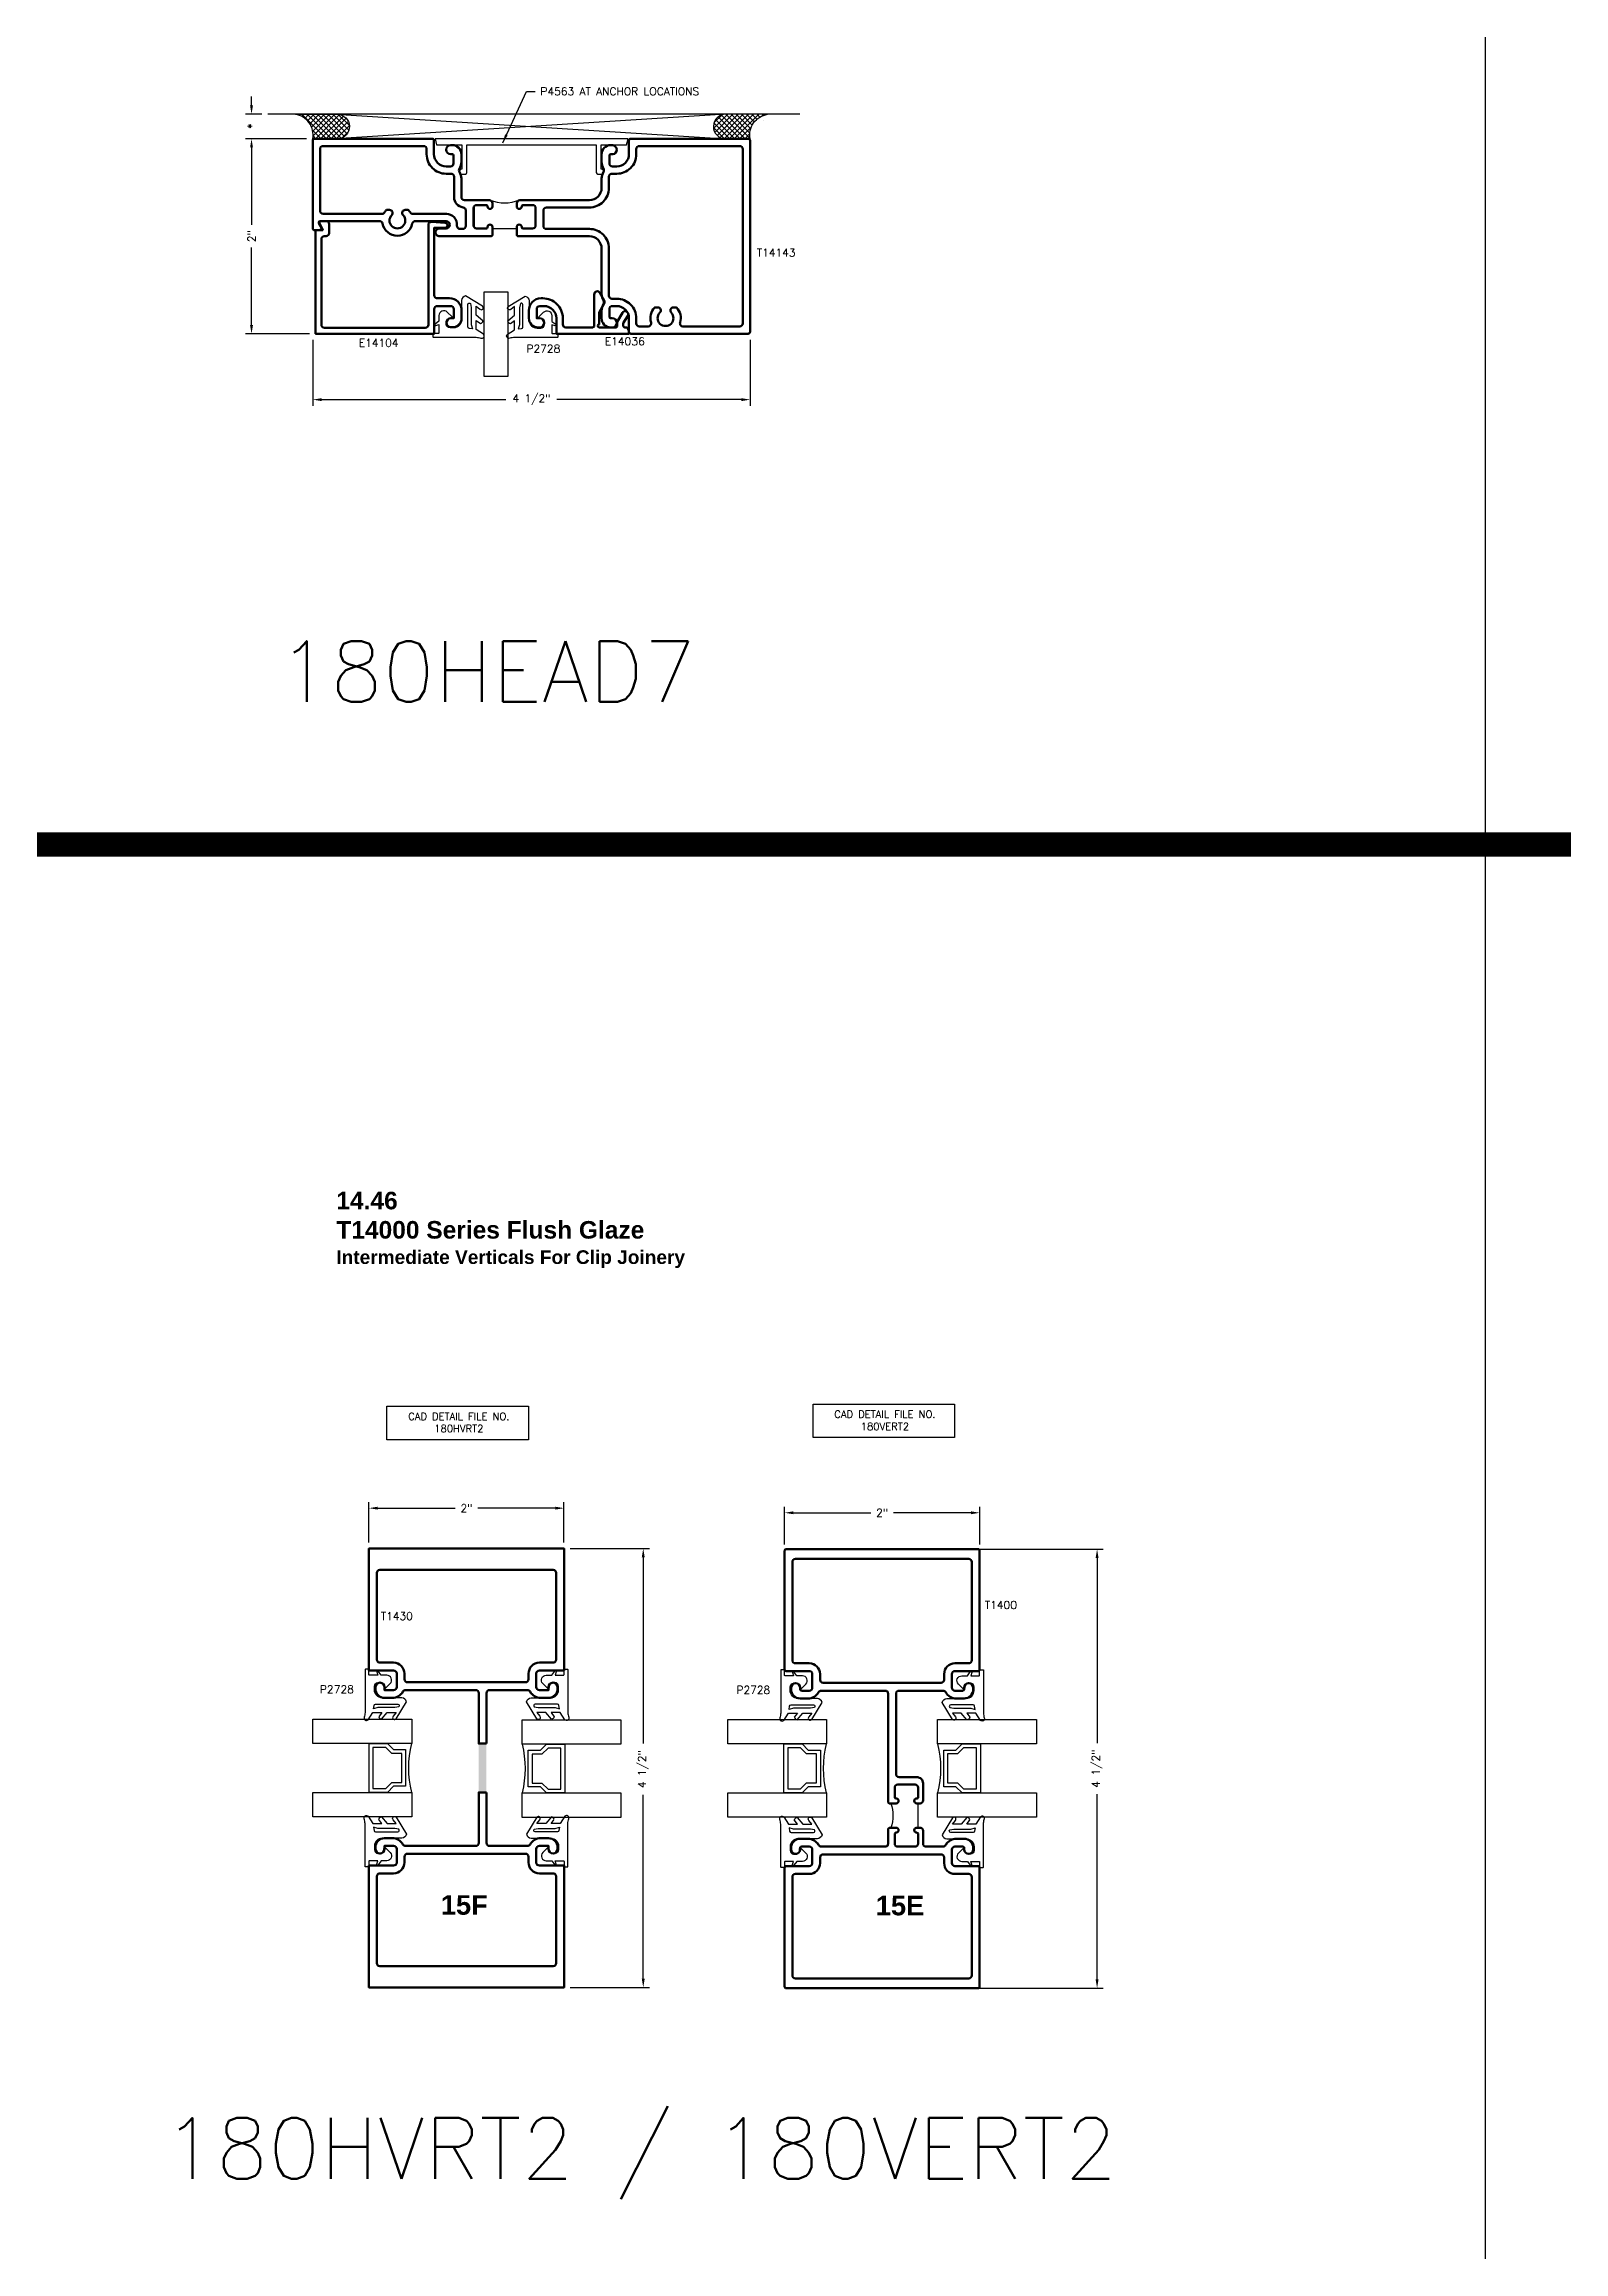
# Model space of a CAD drawing. Extents: x 0 to 139, y -15 to 75.
# Drawn here: x 31.69 to 47.27, y 30.45 to 53.08 of the extents above; entities that cross this region are included whole.
import ezdxf

# ---------------------------------------------------------------- set-up
doc = ezdxf.new("R2010")
doc.units = 0
doc.header["$MEASUREMENT"] = 0
doc.header["$PDMODE"] = 3
doc.layers.get('DEFPOINTS').update_dxf_attribs({"linetype": 'CONTINUOUS'})
for name, color, linetype in [('R-ANNO-DIMS', 3, 'CONTINUOUS'), ('R-ANNO-TEXT', 6, 'CONTINUOUS'), ('R-Det1', 4, 'CONTINUOUS'), ('R-Det2', 2, 'CONTINUOUS'), ('R-DET3', 5, 'CONTINUOUS'), ('R-OTLN', 1, 'CONTINUOUS'), ('R-PAT1', 5, 'CONTINUOUS'), ('TITLE', 7, 'CONTINUOUS')]:
    doc.layers.add(name, color=color, linetype=linetype)
doc.styles.get("Standard").update_dxf_attribs({"font": 'simplex'})
doc.dimstyles.new('1X', dxfattribs={"dimtxt": 0.08, "dimasz": 0.09, "dimexe": 0.0625, "dimexo": 0.0625, "dimgap": 0.062, "dimtad": 0, "dimdec": 5, "dimzin": 4, "dimdsep": 46, "dimlunit": 5, "dimtxsty": 'Standard', "dimcen": 0, "dimclrd": 256, "dimclre": 256, "dimclrt": 256, "dimadec": 0, "dimazin": 1, "dimtfac": 1, "dimtdec": 5, "dimtofl": 0, "dimtmove": 0, "dimatfit": 3, "dimfxl": 0, "dimfrac": 2, "dimtolj": 1, "dimtzin": 4, "dimarcsym": 0})
pattern_1 = [(45, (32.831185, 46.176546), (-0.0265165, 0.0265165), []), (135, (32.831185, 46.176546), (-0.0265165, -0.0265165), [])]

# ---------------------------------------------------------------- blocks, each defined once
blk = doc.blocks.new('*D24')
at = {"layer": 'DEFPOINTS', "color": 0}
for p in [(33.817, 52.114), (34.445, 52.114), (34.473, 50.115)]:
    blk.add_point(p, dxfattribs=at)
at = {"layer": 'R-ANNO-DIMS', "lineweight": -2}
for p, q in [((34.382, 52.114), (33.754, 52.114)), ((33.817, 52.024), (33.817, 51.23)), ((33.817, 50.205), (33.817, 50.999)), ((34.411, 50.115), (33.754, 50.115))]:
    blk.add_line(p, q, dxfattribs=at)
at = {"layer": 'R-ANNO-DIMS'}
for points in [[(33.802, 52.024), (33.832, 52.024), (33.817, 52.114)], [(33.802, 50.205), (33.832, 50.205), (33.817, 50.115)]]:
    blk.add_solid(points, dxfattribs=at)
at = {"layer": 'R-ANNO-DIMS', "insert": (33.817, 51.114), "char_height": 0.08, "attachment_point": 5, "rotation": 90}
blk.add_mtext('\\A1;2"', dxfattribs=at)
blk = doc.blocks.new('*D23')
at = {"layer": 'DEFPOINTS', "color": 0}
for p in [(34.445, 50.115), (38.93, 50.114), (34.445, 49.439)]:
    blk.add_point(p, dxfattribs=at)
at = {"layer": 'R-ANNO-DIMS', "lineweight": -2}
for p, q in [((34.445, 50.052), (34.445, 49.377)), ((38.93, 50.052), (38.93, 49.377)), ((34.535, 49.439), (36.425, 49.439)), ((38.84, 49.439), (36.949, 49.439))]:
    blk.add_line(p, q, dxfattribs=at)
at = {"layer": 'R-ANNO-DIMS'}
for points in [[(34.535, 49.454), (34.535, 49.424), (34.445, 49.439)], [(38.84, 49.454), (38.84, 49.424), (38.93, 49.439)]]:
    blk.add_solid(points, dxfattribs=at)
at = {"layer": 'R-ANNO-DIMS', "insert": (36.687, 49.439), "char_height": 0.08, "attachment_point": 5}
blk.add_mtext('\\A1;4 1/2"', dxfattribs=at)
blk = doc.blocks.new('*D25')
at = {"layer": 'DEFPOINTS', "color": 0}
for p in [(33.984, 52.367), (33.817, 52.114), (34.445, 52.114)]:
    blk.add_point(p, dxfattribs=at)
at = {"layer": 'R-ANNO-DIMS', "lineweight": -2}
for p, q in [((33.817, 52.457), (33.817, 52.547)), ((33.921, 52.367), (33.754, 52.367)), ((34.382, 52.114), (33.754, 52.114)), ((33.817, 52.024), (33.817, 51.934))]:
    blk.add_line(p, q, dxfattribs=at)
at = {"layer": 'R-ANNO-DIMS'}
for points in [[(33.802, 52.457), (33.832, 52.457), (33.817, 52.367)], [(33.802, 52.024), (33.832, 52.024), (33.817, 52.114)]]:
    blk.add_solid(points, dxfattribs=at)
at = {"layer": 'R-ANNO-DIMS', "insert": (33.817, 52.241), "char_height": 0.08, "attachment_point": 5, "rotation": 90}
blk.add_mtext('\\A1;*', dxfattribs=at)
blk = doc.blocks.new('*D41')
at = {"layer": 'DEFPOINTS', "color": 0}
for p in [(37.021, 38.075), (35.021, 37.661), (37.021, 37.661)]:
    blk.add_point(p, dxfattribs=at)
at = {"layer": 'R-ANNO-DIMS', "lineweight": -2}
for p, q in [((35.021, 37.724), (35.021, 38.137)), ((35.111, 38.075), (35.906, 38.075)), ((36.931, 38.075), (36.137, 38.075)), ((37.021, 37.724), (37.021, 38.137))]:
    blk.add_line(p, q, dxfattribs=at)
at = {"layer": 'R-ANNO-DIMS'}
for points in [[(35.111, 38.09), (35.111, 38.06), (35.021, 38.075)], [(36.931, 38.09), (36.931, 38.06), (37.021, 38.075)]]:
    blk.add_solid(points, dxfattribs=at)
at = {"layer": 'R-ANNO-DIMS', "insert": (36.021, 38.075), "char_height": 0.08, "attachment_point": 5}
blk.add_mtext('\\A1;2"', dxfattribs=at)
blk = doc.blocks.new('*D42')
at = {"layer": 'DEFPOINTS', "color": 0}
for p in [(37.021, 37.661), (37.021, 33.161), (37.834, 33.161)]:
    blk.add_point(p, dxfattribs=at)
at = {"layer": 'R-ANNO-DIMS', "lineweight": -2}
for p, q in [((37.084, 37.661), (37.897, 37.661)), ((37.834, 37.571), (37.834, 35.661)), ((37.834, 33.251), (37.834, 35.137)), ((37.084, 33.161), (37.897, 33.161))]:
    blk.add_line(p, q, dxfattribs=at)
at = {"layer": 'R-ANNO-DIMS'}
for points in [[(37.819, 37.571), (37.849, 37.571), (37.834, 37.661)], [(37.819, 33.251), (37.849, 33.251), (37.834, 33.161)]]:
    blk.add_solid(points, dxfattribs=at)
at = {"layer": 'R-ANNO-DIMS', "insert": (37.834, 35.399), "char_height": 0.08, "attachment_point": 5, "rotation": 90}
blk.add_mtext('\\A1;4 1/2"', dxfattribs=at)
blk = doc.blocks.new('P2728 gasket')
at = {"layer": 'R-Det2'}
blk.add_lwpolyline([(86.461, 33.362), (86.567, 33.537, 0.301952), (86.52, 33.577), (86.32, 33.577, -0.414214), (86.24, 33.657), (86.24, 33.695, -0.388879), (86.276, 33.735), (86.292, 33.736, -0.440011), (86.336, 33.696), (86.336, 33.682, 0.668179), (86.353, 33.675), (86.401, 33.724, 0.668179), (86.366, 33.809), (86.307, 33.809), (86.279, 33.849, 0.836323), (86.264, 33.842), (86.273, 33.809), (86.189, 33.809, -0.414214), (86.183, 33.815), (86.183, 33.865, 0.414214), (86.177, 33.871), (86.149, 33.871, 0.414214), (86.143, 33.865), (86.143, 33.427, -0.083245), (86.135, 33.378), (86.135, 33.378)], format="xyb", dxfattribs=at)
at = {"layer": 'R-Det2', "lineweight": 25}
blk.add_lwpolyline([(86.235, 33.499, -0.372312), (86.249, 33.512), (86.48, 33.512, -0.668179), (86.49, 33.486), (86.448, 33.478), (86.274, 33.478), (86.23, 33.465)], format="xyb", close=True, dxfattribs=at)
at = {"layer": 'R-Det2'}
for points in [[(86.174, 33.352), (86.223, 33.426), (86.314, 33.426), (86.283, 33.384)], [(86.313, 33.359), (86.371, 33.426), (86.462, 33.426), (86.431, 33.388)]]:
    blk.add_lwpolyline(points, dxfattribs=at)
at = {"layer": 'R-Det2', "ltscale": 0.1}
for centre, radius, start, end in [((86.157, 33.369), 0.0237, 157.7655, 314.5007), ((86.313, 33.388), 0.0297, 188.4603, 270), ((86.446, 33.375), 0.0199, 139.7022, 319.7022)]:
    blk.add_arc(centre, radius, start, end, dxfattribs=at)
blk = doc.blocks.new('*D146')
at = {"layer": 'DEFPOINTS', "color": 0}
for p in [(41.284, 38.028), (39.284, 37.64), (41.284, 37.64)]:
    blk.add_point(p, dxfattribs=at)
at = {"layer": 'R-ANNO-DIMS', "lineweight": -2}
for p, q in [((39.284, 37.703), (39.284, 38.09)), ((39.374, 38.028), (40.168, 38.028)), ((41.194, 38.028), (40.399, 38.028)), ((41.284, 37.703), (41.284, 38.09))]:
    blk.add_line(p, q, dxfattribs=at)
at = {"layer": 'R-ANNO-DIMS'}
for points in [[(39.374, 38.043), (39.374, 38.013), (39.284, 38.028)], [(41.194, 38.043), (41.194, 38.013), (41.284, 38.028)]]:
    blk.add_solid(points, dxfattribs=at)
at = {"layer": 'R-ANNO-DIMS', "insert": (40.284, 38.028), "char_height": 0.08, "attachment_point": 5}
blk.add_mtext('\\A1;2"', dxfattribs=at)
blk = doc.blocks.new('*D147')
at = {"layer": 'DEFPOINTS', "color": 0}
for p in [(41.206, 37.655), (41.206, 33.155), (42.488, 33.155)]:
    blk.add_point(p, dxfattribs=at)
at = {"layer": 'R-ANNO-DIMS', "lineweight": -2}
for p, q in [((41.269, 37.655), (42.551, 37.655)), ((42.488, 37.565), (42.488, 35.667)), ((42.488, 33.245), (42.488, 35.143)), ((41.269, 33.155), (42.551, 33.155))]:
    blk.add_line(p, q, dxfattribs=at)
at = {"layer": 'R-ANNO-DIMS'}
for points in [[(42.473, 37.565), (42.503, 37.565), (42.488, 37.655)], [(42.473, 33.245), (42.503, 33.245), (42.488, 33.155)]]:
    blk.add_solid(points, dxfattribs=at)
at = {"layer": 'R-ANNO-DIMS', "insert": (42.488, 35.405), "char_height": 0.08, "attachment_point": 5, "rotation": 90}
blk.add_mtext('\\A1;4 1/2"', dxfattribs=at)

msp = doc.modelspace()

# ---------------------------------------------------------------- hatches: boundary and pattern name
at = {"layer": 'R-PAT1'}
h = msp.add_hatch(dxfattribs=at)
h.set_pattern_fill('ANSI37', color=256, scale=0.3, style=0)
h.set_pattern_definition(pattern_1)
edge = h.paths.add_edge_path()
edge.add_line((34.2667022, 52.363921), (34.6953456, 52.363921))
edge.add_arc((34.6953456, 52.2381452), 0.1257757, -87.46272372, 89.9999926, ccw=False)
edge.add_line((34.7009136, 52.1124928), (34.4447231, 52.1140578))
edge.add_arc((34.2342253, 52.1524329), 0.2139673, 349.66809908, 441.2696477)
h = msp.add_hatch(dxfattribs=at)
h.set_pattern_fill('ANSI37', color=256, scale=0.3, style=0)
h.set_pattern_definition(pattern_1)
edge = h.paths.add_edge_path()
edge.add_line((39.1077441, 52.363921), (38.6791007, 52.363921))
edge.add_arc((38.6791007, 52.2381452), 0.1257757, 90.0000074, 267.46272372)
edge.add_line((38.6735327, 52.1124928), (38.9297231, 52.1140578))
edge.add_arc((39.140221, 52.1524329), 0.2139673, 98.7303523, 190.33190092, ccw=False)
msp.add_hatch(color=256, dxfattribs=at).paths.add_polyline_path([(36.2263916, 35.6613544), (36.1463916, 35.6613544), (36.1463916, 35.1613544), (36.2263916, 35.1613544)])

# ---------------------------------------------------------------- linework, layer by layer
at = {"layer": 'R-ANNO-TEXT'}
for points in [[(35.2059954, 39.1193177), (36.6574754, 39.1193177), (36.6574754, 38.7772549), (35.2059954, 38.7772549)], [(39.5754185, 39.1410067), (41.0268985, 39.1410067), (41.0268985, 38.7989438), (39.5754185, 38.7989438)]]:
    msp.add_lwpolyline(points, close=True, dxfattribs=at)
at = {"layer": 'R-Det1', "color": 5}
msp.add_line((39.4398828, 52.3673085), (33.9838828, 52.3673085), dxfattribs=at)
at = {"layer": 'R-Det1'}
msp.add_lwpolyline([(37.6785523, 52.1132102), (37.3525523, 52.1132102), (36.0245523, 52.1132102), (35.6985523, 52.1132102), (35.7151523, 52.0512102), (35.9745523, 52.0512102), (35.9745523, 51.8022102, 1), (35.9745523, 51.7522102), (36.0095523, 51.7522102, 0.4133333333), (36.0245523, 51.7672102), (36.0245523, 52.0512102), (37.3525523, 52.0512102), (37.3525523, 51.7672102, 0.4133333333), (37.3675523, 51.7522102), (37.4025523, 51.7522102, 1), (37.4025523, 51.8022102), (37.4025523, 52.0512102), (37.6619523, 52.0512102), (37.6785523, 52.1132102)], format="xyb", close=True, dxfattribs=at)
at = {"layer": 'R-Det1', "lineweight": 50}
for points in [[(35.8461665, 50.4785568, -0.4144), (35.9711665, 50.3535568), (35.9711665, 50.2735568, -0.4139789032), (35.8781665, 50.1805568), (35.8616665, 50.1805568, -1), (35.8616665, 50.2735568), (35.8911665, 50.2735568), (35.8911665, 50.3675568, 0.4129032258), (35.8601665, 50.3985568), (35.7211665, 50.3985568, 0.4129032258), (35.6901665, 50.3675568), (35.6901665, 50.1145568), (34.4730665, 50.1145568), (34.4730665, 51.1765568), (34.5480665, 51.1765568), (34.5154665, 51.2469568, -0.5484584395), (34.5300665, 51.2695568), (34.5830665, 51.2695568, -0.4133333333), (34.6130665, 51.2395568), (34.6130665, 51.1765568), (34.6130665, 51.1455568, -0.4129032258), (34.5820665, 51.1145568), (34.5630665, 51.1145568, 0.4133333333), (34.5330665, 51.0845568), (34.5330665, 50.2075568, 0.4129032258), (34.5640665, 50.1765568), (35.5991665, 50.1765568, 0.4129032258), (35.6301665, 50.2075568), (35.6301665, 51.2307568, -0.4379270187), (35.6636665, 51.2616568), (35.8039665, 51.2504568, -0.963981017), (35.8020665, 51.2005568), (35.6901665, 51.2005568), (35.6901665, 50.5095568, 0.4129032258), (35.7211665, 50.4785568), (35.8461665, 50.4785568)], [(37.6747752, 50.2995207), (37.6297231, 50.2215097), (37.6297231, 50.1950578, 0.4142135624), (37.6447231, 50.1800578), (37.6588363, 50.1800578, -0.2678077575), (37.6718227, 50.1725647), (37.6877231, 50.1450578), (37.6877231, 50.1140578), (36.9427231, 50.1140578), (36.9427231, 50.2730578, 0.4142135624), (36.8177231, 50.3980578), (36.7727231, 50.3980578, 0.4129032258), (36.7417231, 50.3670578), (36.7417231, 50.2730578), (36.7712231, 50.2730578, -1), (36.7712231, 50.1800578), (36.7547231, 50.1800578, -0.4150537634), (36.6617231, 50.2730578), (36.6617231, 50.3530578, -0.4120367457), (36.7857231, 50.4780578), (36.8037231, 50.4780578, -0.4142135624), (37.0087231, 50.2730578), (37.0087231, 50.2110578, 0.4142135624), (37.0397231, 50.1800578), (37.3157231, 50.1800578, 0.4142135624), (37.3307231, 50.1950578), (37.3307231, 50.5185578, -0.7660915713), (37.3885231, 50.5340578), (37.4337231, 50.4557578, -0.2613254343), (37.4331231, 50.4236578), (37.3807231, 50.3328578), (37.3807231, 50.2110578, 0.4133333333), (37.3657231, 50.1960578), (37.3657231, 50.1950578, 0.4133333333), (37.3807231, 50.1800578), (37.5527231, 50.1800578, 0.4142135624), (37.5677231, 50.1950578), (37.5677231, 50.2380578), (37.6210752, 50.3305207, -1)]]:
    msp.add_lwpolyline(points, format="xyb", close=True, dxfattribs=at)
at = {"layer": 'R-Det2'}
for points in [[(36.1976045, 50.5425187), (36.1976045, 49.6799254), (36.4476045, 49.6799254), (36.4476045, 50.5425187), (36.1976045, 50.5425187)], [(35.0616519, 35.2019242), (35.1930834, 35.2019242), (35.2550834, 35.2639242), (35.3566519, 35.2639242), (35.3566519, 35.5599242), (35.2550834, 35.5599242), (35.1930834, 35.6219242), (35.0616519, 35.6219242), (35.0616519, 35.2019242)], [(36.9890934, 35.6154697), (36.8576619, 35.6154697), (36.7956619, 35.5534697), (36.6940934, 35.5534697), (36.6940934, 35.2574697), (36.7956619, 35.2574697), (36.8576619, 35.1954697), (36.9890934, 35.1954697), (36.9890934, 35.6154697)], [(39.3159381, 35.197739), (39.4473695, 35.197739), (39.5093695, 35.259739), (39.6109381, 35.259739), (39.6109381, 35.555739), (39.5093695, 35.555739), (39.4473695, 35.617739), (39.3159381, 35.617739), (39.3159381, 35.197739)], [(41.2507063, 35.617739), (41.1192749, 35.617739), (41.0572749, 35.555739), (40.9557063, 35.555739), (40.9557063, 35.259739), (41.0572749, 35.259739), (41.1192749, 35.197739), (41.2507063, 35.197739), (41.2507063, 35.617739)]]:
    msp.add_lwpolyline(points, dxfattribs=at)
for points in [[(35.459652, 35.1619242), (35.4596519, 34.9119242), (34.4455682, 34.9119242), (34.4455682, 35.1619242), (35.0216519, 35.1619242), (35.0216519, 35.6619242), (34.4455682, 35.6619242), (34.4455682, 35.9119242), (35.4596519, 35.9119242), (35.4596519, 35.6619242), (35.0216519, 35.6619242), (35.2096519, 35.6619242), (35.2716519, 35.5999242), (35.3966519, 35.5999242), (35.3966519, 35.2239242), (35.2716519, 35.2239242), (35.2096519, 35.1619242), (35.0216519, 35.1619242), (35.4596519, 35.1619242, -0.1233101835), (35.4596519, 35.6619242, 0.8755579354)], [(36.5910933, 35.6554697), (36.5910934, 35.9054697), (37.6051771, 35.9054697), (37.6051771, 35.6554697), (37.0290934, 35.6554697), (37.0290934, 35.1554697), (37.6051771, 35.1554697), (37.6051771, 34.9054697), (36.5910934, 34.9054697), (36.5910934, 35.1554697), (37.0290934, 35.1554697), (36.8410934, 35.1554697), (36.7790934, 35.2174697), (36.6540934, 35.2174697), (36.6540934, 35.5934697), (36.7790934, 35.5934697), (36.8410934, 35.6554697), (37.0290934, 35.6554697), (36.5910934, 35.6554697, -0.1233101835), (36.5910934, 35.1554697, 0.8755579354)], [(39.7139381, 35.157739), (39.7139381, 34.907739), (38.6998543, 34.907739), (38.6998543, 35.157739), (39.2759381, 35.157739), (39.2759381, 35.657739), (38.6998543, 35.657739), (38.6998543, 35.907739), (39.7139381, 35.907739), (39.7139381, 35.657739), (39.2759381, 35.657739), (39.4639381, 35.657739), (39.5259381, 35.595739), (39.6509381, 35.595739), (39.6509381, 35.219739), (39.5259381, 35.219739), (39.4639381, 35.157739), (39.2759381, 35.157739), (39.7139381, 35.157739, -0.1233101835), (39.7139381, 35.657739, 0.8755579354)], [(40.8527063, 35.657739), (40.8527063, 35.907739), (41.8667901, 35.907739), (41.8667901, 35.657739), (41.2907063, 35.657739), (41.2907063, 35.157739), (41.8667901, 35.157739), (41.8667901, 34.907739), (40.8527063, 34.907739), (40.8527063, 35.157739), (41.2907063, 35.157739), (41.1027063, 35.157739), (41.0407063, 35.219739), (40.9157063, 35.219739), (40.9157063, 35.595739), (41.0407063, 35.595739), (41.1027063, 35.657739), (41.2907063, 35.657739), (40.8527063, 35.657739, -0.1233101835), (40.8527063, 35.157739, 0.8755579354)]]:
    msp.add_lwpolyline(points, format="xyb", dxfattribs=at)
at = {"layer": 'R-DET3'}
for p, q in [((34.6797231, 52.3640578), (38.6797231, 52.1140578)), ((38.6797231, 52.3640578), (34.6797231, 52.1140578))]:
    msp.add_line(p, q, dxfattribs=at)
at = {"layer": 'R-OTLN', "lineweight": 50}
for points in [[(36.2872271, 51.2090578), (36.2872271, 51.1240578), (36.2772271, 51.1140578), (35.7441071, 51.1140578, -0.4142135624), (35.7041071, 51.1540578, -0.4142135624), (35.7441071, 51.1940578), (35.8121071, 51.1940578, 0.4142135624), (35.8491071, 51.2310578), (35.8491071, 51.2325568, 0.4142135624), (35.8121071, 51.2695568), (35.4961103, 51.2695568, 0.3577911887), (35.4657063, 51.2446062, -0.8206356711), (35.159728, 51.2446062, 0.3577911887), (35.129324, 51.2695568), (34.5215581, 51.2695568, 0.5773640241), (34.5085671, 51.2470568), (34.5377231, 51.1965578), (34.5177231, 51.1765568), (34.4647231, 51.1765568, -0.4142135624), (34.4447231, 51.1965568), (34.4447231, 52.0940578, -0.4142135624), (34.4647231, 52.1140578), (35.6677231, 52.1140578, -0.4142135624), (35.6877231, 52.0940578), (35.6877231, 51.9550578, 0.4142135624), (35.8127231, 51.8300578), (35.8577241, 51.8300578, 0.4142135624), (35.8887241, 51.8610578), (35.8887241, 51.9400578, 0.4142135624), (35.8737241, 51.9550578), (35.8592231, 51.9550578, -1), (35.8592231, 52.0480578), (35.8757241, 52.0480578, -0.4142135624), (35.9687241, 51.9550578), (35.9687241, 51.874664, -0.1433240595), (35.949001, 51.8072712, 0.2926598756), (35.949001, 51.7738444, -0.1433240595), (35.9687241, 51.7064516), (35.9687241, 51.5150578, 0.4142135624), (35.9997241, 51.4840578), (36.2562271, 51.4840578, -0.4142135624), (36.2872271, 51.4530578), (36.2872271, 51.4190578, -0.4142135624), (36.2622271, 51.3940578, -0.4142135624), (36.2372271, 51.4190578, 0.4142135624), (36.2222271, 51.4340578), (36.1252271, 51.4340578, 0.4142135624), (36.0942271, 51.4030578), (36.0942271, 51.2250578, 0.4142135624), (36.1252271, 51.1940578), (36.2222271, 51.1940578, 0.4142135624), (36.2372271, 51.2090578, -0.4142135624), (36.2622271, 51.2340578, -0.4142135624), (36.2872271, 51.2090578)], [(36.5372271, 51.2090578, -0.4142135624), (36.5622271, 51.2340578, -0.4142135624), (36.5872271, 51.2090578, 0.4142135624), (36.6022271, 51.1940578), (36.6992271, 51.1940578, 0.4142135624), (36.7302271, 51.2250578), (36.7302271, 51.4030578, 0.4142135624), (36.6992271, 51.4340578), (36.6022271, 51.4340578, 0.4142135624), (36.5872271, 51.4190578, -0.4142135624), (36.5622271, 51.3940578, -0.4142135624), (36.5372271, 51.4190578), (36.5372271, 51.4530578, -0.4142135624), (36.5682271, 51.4840578), (37.2817221, 51.4840578, 0.4142135624), (37.4067221, 51.6090578), (37.4067221, 51.7064516, -0.1433240595), (37.4264453, 51.7738444, 0.2926598756), (37.4264453, 51.8072712, -0.1433240595), (37.4067221, 51.874664), (37.4067221, 51.9550579, -0.4142132454), (37.4997231, 52.0480588), (37.5222231, 52.0480578, -0.8637118889), (37.5222231, 51.9550578), (37.5017216, 51.9550571, 0.4142026818), (37.4867221, 51.9400571), (37.4867221, 51.8610578, 0.4142135624), (37.5177221, 51.8300578), (37.5627231, 51.8300578, 0.4142135624), (37.6877231, 51.9550578), (37.6877231, 52.0940578, -0.4142135624), (37.7077231, 52.1140578), (38.9097231, 52.1140578, -0.4142135624), (38.9297231, 52.0940578), (38.9297231, 50.1340578, -0.4142135624), (38.9097231, 50.1140578), (37.7077231, 50.1140578, -0.4142135624), (37.6877231, 50.1340578), (37.6877231, 50.2730578, 0.4142135624), (37.5627231, 50.3980578), (37.5177221, 50.3980578, 0.4142135624), (37.4867221, 50.3670578), (37.4867221, 50.2880588, 0.4142135624), (37.5017221, 50.2730588), (37.5162231, 50.2730588, -1), (37.5162231, 50.1800588), (37.4997231, 50.1800578, -0.4142198612), (37.4067221, 50.2730588), (37.4067221, 50.3534516, -0.1433240595), (37.4264453, 50.4208444, 0.2926598756), (37.4264453, 50.4542712, -0.1433240595), (37.4067221, 50.521664), (37.4067221, 50.9890578, 0.4142135624), (37.2817221, 51.1140578), (36.5472271, 51.1140578), (36.5372271, 51.1240578)], [(35.371117, 51.3311575, -0.6757771741), (35.3937171, 51.3840578), (35.4242906, 51.3840578, -0.0516171452), (35.4442535, 51.3588935, 0.2562196458), (35.4703942, 51.3445568), (35.8181071, 51.3445568), (35.8121071, 51.3445568, -0.4400853749), (35.9236785, 51.2227674, 0.4400853749), (35.9545599, 51.1890578), (35.9833271, 51.1890578, 0.4142135624), (36.0143271, 51.2200578), (36.0143271, 51.3790426, 0.3794949899), (35.9870374, 51.4098198, -0.3794949899), (35.8937241, 51.5150578), (35.8937241, 51.7240578, 0.4142135624), (35.8627241, 51.7550578), (35.8127231, 51.7550578, -0.4142135624), (35.6127231, 51.9550578), (35.6127231, 52.0080578, 0.4142135624), (35.5817231, 52.0390578), (34.5507231, 52.0390578, 0.4142135624), (34.5197231, 52.0080578), (34.5197231, 51.3755568, 0.4142135624), (34.5507231, 51.3445568), (35.1550401, 51.3445568, 0.2562196458), (35.1811808, 51.3588935, -0.0516171452), (35.2011437, 51.3840578), (35.2317171, 51.3840578, -0.6757771741), (35.2543173, 51.3311575, 2.3476027329)], [(37.7627231, 51.9550578, -0.4142135624), (37.5627231, 51.7550578), (37.5127221, 51.7550578, 0.4142135624), (37.4817221, 51.7240578), (37.4817221, 51.6090578, -0.4142135624), (37.2817221, 51.4090578), (36.8413271, 51.4090578, 0.4142135624), (36.8103271, 51.3780578), (36.8103271, 51.2200578, 0.4142135624), (36.8413271, 51.1890578), (37.2817221, 51.1890578, -0.4142135624), (37.4817221, 50.9890578), (37.4817221, 50.5040578, 0.4142135624), (37.5127221, 50.4730578), (37.5627231, 50.4730578, -0.4142135624), (37.7627231, 50.2730578), (37.7627231, 50.2200578, 0.4142135624), (37.7937231, 50.1890578), (37.8839943, 50.1890578, 0.5046141751), (37.9136232, 50.2291755, -0.2746427098), (37.9511212, 50.3840578), (37.982349, 50.3840578, -0.6627717165), (38.0045954, 50.3314685, 2.3639448585), (38.1208509, 50.3314685, -0.6627717165), (38.1430973, 50.3840578), (38.1743251, 50.3840578, -0.2746427098), (38.2118231, 50.2291755, 0.5046141751), (38.241452, 50.1890578), (38.8237231, 50.1890578, 0.4142135624), (38.8547231, 50.2200578), (38.8547231, 52.0080578, 0.4142135624), (38.8237231, 52.0390578), (37.7937231, 52.0390578, 0.4142135624), (37.7627231, 52.0080578)], [(36.2263916, 35.6613544), (36.1463916, 35.6613544), (36.1463916, 36.1793544, 0.4129032258), (36.1153916, 36.2103544), (35.3965916, 36.2103544, 0.2696461314), (35.3694916, 36.1944544, -0.2724284286), (35.2603916, 36.1303544), (35.1803916, 36.1303544, -0.4150537634), (35.0873916, 36.2233544), (35.0873916, 36.2398544, -1), (35.1803916, 36.2398544), (35.1803916, 36.2103544), (35.2743916, 36.2103544, 0.4129032258), (35.3053916, 36.2413544), (35.3053916, 36.3803544, 0.4129032258), (35.2743916, 36.4113544), (35.0213916, 36.4113544), (35.0213916, 37.6613544), (37.0213916, 37.6613544), (37.0213916, 36.4113544), (36.7683916, 36.4113544, 0.4129032258), (36.7373916, 36.3803544), (36.7373916, 36.2413544, 0.4129032258), (36.7683916, 36.2103544), (36.8623916, 36.2103544), (36.8623916, 36.2398544, -1), (36.9553916, 36.2398544), (36.9553916, 36.2233544, -0.4139789032), (36.8623916, 36.1303544), (36.7823916, 36.1303544, -0.2718429418), (36.6731916, 36.1944544, 0.2696461314), (36.6460916, 36.2103544), (36.2573916, 36.2103544, 0.4129032258), (36.2263916, 36.1793544), (36.2263916, 36.1793544)], [(40.4261398, 35.3482762), (40.4261398, 36.1730262), (40.4261398, 36.1730262, -0.4129032258), (40.4571398, 36.2040262), (40.9084398, 36.2040262, -0.2696461314), (40.9355398, 36.1881262, 0.2724284286), (41.0446398, 36.1240262), (41.1246398, 36.1240262, 0.4139789032), (41.2176398, 36.2170262), (41.2176398, 36.2335262, 1), (41.1246398, 36.2335262), (41.1246398, 36.2190262, -0.4142135624), (41.1096398, 36.2040262), (41.0306398, 36.2040262, -0.4129032258), (40.9996398, 36.2350262), (40.9996398, 36.3740262, -0.4129032258), (41.0306398, 36.4050262), (41.2686398, 36.4050262, 0.4142135624), (41.2836398, 36.4200262), (41.2836398, 37.6400262, 0.4142135624), (41.2686398, 37.6550262), (39.2986398, 37.6550262, 0.4142135624), (39.2836398, 37.6400262), (39.2836398, 36.4200262, 0.4142135624), (39.2986398, 36.4050262), (39.5366398, 36.4050262, -0.4129032258), (39.5676398, 36.3740262), (39.5676398, 36.2350262, -0.4129032258), (39.5366398, 36.2040262), (39.4576398, 36.2040262, -0.4142135624), (39.4426398, 36.2190262), (39.4426398, 36.2335262, 1), (39.3496398, 36.2335262), (39.3496398, 36.2170262, 0.4129032258), (39.4426398, 36.1240262), (39.5226398, 36.1240262, 0.2718429418), (39.6318398, 36.1881262, -0.2696461314), (39.6589398, 36.2040262), (40.3151398, 36.2040262, -0.4129032258), (40.3461398, 36.1730262), (40.3461398, 35.0590262), (40.3561398, 35.0490262), (40.4131398, 35.0490262), (40.4281398, 35.0490262, 0.4142135624), (40.4531398, 35.0740262, 0.4142135624), (40.4281398, 35.0990262, -0.4142135624), (40.4131398, 35.1140262), (40.4131398, 35.2110262, -0.4142135624), (40.4441398, 35.2420262), (40.6221398, 35.2420262, -0.4142135624), (40.6531398, 35.2110262), (40.6531398, 35.1140262, -0.4142135624), (40.6381398, 35.0990262, 0.4142135624), (40.6131398, 35.0740262, 0.4142135624), (40.6381398, 35.0490262), (40.6721398, 35.0490262, 0.4142135624), (40.7031398, 35.0800262), (40.7031398, 35.2550262, 0.4142135624), (40.6411398, 35.3170262), (40.4573898, 35.3170262, -0.4142135624)], [(35.3853916, 36.3803544), (35.3853916, 36.3213544, 0.4129032258), (35.4163916, 36.2903544), (36.6263916, 36.2903544, 0.4129032258), (36.6573916, 36.3213544), (36.6573916, 36.3803544, -0.4144144144), (36.7683916, 36.4913544), (36.9103916, 36.4913544, 0.4129032258), (36.9413916, 36.5223544), (36.9413916, 37.4123544, 0.4129032258), (36.9103916, 37.4433544), (35.1323916, 37.4433544, 0.4129032258), (35.1013916, 37.4123544), (35.1013916, 36.5223544, 0.4129032258), (35.1323916, 36.4913544), (35.2743916, 36.4913544, -0.4144144144), (35.3853916, 36.3803544)], [(39.6476398, 36.3740262), (39.6476398, 36.3150262, 0.4129032258), (39.6786398, 36.2840262), (40.8886398, 36.2840262, 0.4129032258), (40.9196398, 36.3150262), (40.9196398, 36.3740262, -0.4144144144), (41.0306398, 36.4850262), (41.1726398, 36.4850262, 0.4129032258), (41.2036398, 36.5160262), (41.2036398, 37.5240262, 0.4129032258), (41.1726398, 37.5550262), (39.3946398, 37.5550262, 0.4129032258), (39.3636398, 37.5240262), (39.3636398, 36.5160262, 0.4129032258), (39.3946398, 36.4850262), (39.5366398, 36.4850262, -0.4144144144), (39.6476398, 36.3740262)], [(41.1726398, 37.5550262, -0.4129032258), (41.2036398, 37.5240262), (41.2036398, 36.5160262, -0.4129032258), (41.1726398, 36.4850262), (41.0306398, 36.4850262, 0.4144144144), (40.9196398, 36.3740262), (40.9196398, 36.3150262, -0.4129032258), (40.8886398, 36.2840262), (39.6786398, 36.2840262, -0.4129032258), (39.6476398, 36.3150262), (39.6476398, 36.3740262), (39.6476398, 36.3740262, 0.4144144144), (39.5366398, 36.4850262), (39.3946398, 36.4850262, -0.4129032258), (39.3636398, 36.5160262), (39.3636398, 37.5240262, -0.4129032258), (39.3946398, 37.5550262)], [(36.2263916, 35.1613544), (36.2263916, 34.6433544, 0.4129032258), (36.2573916, 34.6123544), (36.6460916, 34.6123544, 0.2751381828), (36.6731916, 34.6282544, -0.2718429418), (36.7823916, 34.6923544), (36.8623916, 34.6923544, -0.4129032258), (36.9553916, 34.5993544), (36.9553916, 34.5828544, -1), (36.8623916, 34.5828544), (36.8623916, 34.6123544), (36.7683916, 34.6123544, 0.4129032258), (36.7373916, 34.5813544), (36.7373916, 34.4423544, 0.4129032258), (36.7683916, 34.4113544), (37.0213916, 34.4113544), (37.0213916, 33.1613544), (35.0213916, 33.1613544), (35.0213916, 34.4113544), (35.2743916, 34.4113544, 0.4129032258), (35.3053916, 34.4423544), (35.3053916, 34.5813544, 0.4129032258), (35.2743916, 34.6123544), (35.1803916, 34.6123544), (35.1803916, 34.5828544, -1), (35.0873916, 34.5828544), (35.0873916, 34.5993544, -0.4139789032), (35.1803916, 34.6923544), (35.2603916, 34.6923544, -0.2724284286), (35.3694916, 34.6282544, 0.2696461314), (35.3965916, 34.6123544), (36.1153916, 34.6123544, 0.4129032258), (36.1463916, 34.6433544), (36.1463916, 35.1613544)], [(40.3561398, 34.7990262), (40.4131398, 34.7990262), (40.4281398, 34.7990262, -0.4142135624), (40.4531398, 34.7740262, -0.4142135624), (40.4281398, 34.7490262, 0.4142135624), (40.4131398, 34.7340262), (40.4131398, 34.6370262, 0.4142135624), (40.4441398, 34.6060262), (40.6221398, 34.6060262, 0.4142135624), (40.6531398, 34.6370262), (40.6531398, 34.7340262, 0.4142135624), (40.6381398, 34.7490262, -0.4142135624), (40.6131398, 34.7740262, -0.4142135624), (40.6381398, 34.7990262), (40.6721398, 34.7990262, -0.4142135624), (40.7031398, 34.7680262), (40.7031398, 34.6370262, 0.4142135624), (40.7341398, 34.6060262), (40.9084398, 34.6060262, 0.2696461314), (40.9355398, 34.6219262, -0.2724284286), (41.0446398, 34.6860262), (41.1246398, 34.6860262, -0.4150537634), (41.2176398, 34.5930262), (41.2176398, 34.5765262, -1), (41.1246398, 34.5765262), (41.1246398, 34.5910262, 0.4142135624), (41.1096398, 34.6060262), (41.0306398, 34.6060262, 0.4129032258), (40.9996398, 34.5750262), (40.9996398, 34.4360262, 0.4129032258), (41.0306398, 34.4050262), (41.2686398, 34.4050262, -0.4142135624), (41.2836398, 34.3900262), (41.2836398, 33.1700262, -0.4142135624), (41.2686398, 33.1550262), (39.2986398, 33.1550262, -0.4142135624), (39.2836398, 33.1700262), (39.2836398, 34.3900262, -0.4142135624), (39.2986398, 34.4050262), (39.5366398, 34.4050262, 0.4129032258), (39.5676398, 34.4360262), (39.5676398, 34.5750262, 0.4129032258), (39.5366398, 34.6060262), (39.4576398, 34.6060262, 0.4142135624), (39.4426398, 34.5910262), (39.4426398, 34.5765262, -1), (39.3496398, 34.5765262), (39.3496398, 34.5930262, -0.4139789032), (39.4426398, 34.6860262), (39.5226398, 34.6860262, -0.2718429418), (39.6318398, 34.6219262, 0.2696461314), (39.6589398, 34.6060262), (40.3151398, 34.6060262, 0.4142135624), (40.3461398, 34.6370262), (40.3461398, 34.7890262)], [(35.2743916, 34.3313544), (35.1323916, 34.3313544, 0.4129032258), (35.1013916, 34.3003544), (35.1013916, 33.4103544, 0.4129032258), (35.1323916, 33.3793544), (36.9103916, 33.3793544, 0.4129032258), (36.9413916, 33.4103544), (36.9413916, 34.3003544, 0.4129032258), (36.9103916, 34.3313544), (36.7683916, 34.3313544, -0.4144144144), (36.6573916, 34.4423544), (36.6573916, 34.5013544, 0.4129032258), (36.6263916, 34.5323544), (35.4163916, 34.5323544, 0.4129032258), (35.3853916, 34.5013544), (35.3853916, 34.4423544, -0.4144144144), (35.2743916, 34.3313544)], [(41.0306398, 34.3250262), (41.1726398, 34.3250262, -0.4129032258), (41.2036398, 34.2940262), (41.2036398, 33.2860262, -0.4129032258), (41.1726398, 33.2550262), (39.3946398, 33.2550262, -0.4129032258), (39.3636398, 33.2860262), (39.3636398, 34.2940262, -0.4129032258), (39.3946398, 34.3250262), (39.5366398, 34.3250262, 0.4144144144), (39.6476398, 34.4360262), (39.6476398, 34.4950262, -0.4129032258), (39.6786398, 34.5260262), (40.8886398, 34.5260262, -0.4129032258), (40.9196398, 34.4950262), (40.9196398, 34.4360262, 0.4144144144), (41.0306398, 34.3250262)]]:
    msp.add_lwpolyline(points, format="xyb", close=True, dxfattribs=at)
at = {"layer": 'R-PAT1'}
for points in [[(34.2667022, 52.363921), (34.6953456, 52.363921, -0.9780995873), (34.7009136, 52.1124928), (34.4447231, 52.1140578, 0.4224245011), (34.2667022, 52.363921, 1.1845073301)], [(39.1077441, 52.363921), (38.6791007, 52.363921, 0.9780995873), (38.6735327, 52.1124928), (38.9297231, 52.1140578, -0.4224245011), (39.1077441, 52.363921, -1.1845073301)]]:
    msp.add_lwpolyline(points, format="xyb", dxfattribs=at)
for points in [[(36.7252271, 51.2090578), (36.7252271, 51.4190578, 0.4142135624), (36.7102271, 51.4340578), (36.6022271, 51.4340578, 0.4142135624), (36.5872271, 51.4190578, -0.4142135624), (36.5622271, 51.3940578, -0.4142135624), (36.5372271, 51.4190578), (36.5372271, 51.4530578, -0.3026074371), (36.5562864, 51.4816659, -0.2003205128), (36.2681679, 51.4816659, -0.3026074371), (36.2872271, 51.4530578), (36.2872271, 51.4190578, -0.4142135624), (36.2622271, 51.3940578, -0.4142135624), (36.2372271, 51.4190578, 0.4142135624), (36.2222271, 51.4340578), (36.1142271, 51.4340578, 0.4142135624), (36.0992271, 51.4190578), (36.0992271, 51.2090578, 0.4142135624), (36.1142271, 51.1940578), (36.2222271, 51.1940578, 0.4142135624), (36.2372271, 51.2090578, -0.4142135624), (36.2622271, 51.2340578, -0.4142135624), (36.2872271, 51.2090578), (36.2872271, 51.1940578), (36.5372271, 51.1940578), (36.5372271, 51.2090578, -0.4142135624), (36.5622271, 51.2340578, -0.4142135624), (36.5872271, 51.2090578, 0.4142135624), (36.6022271, 51.1940578), (36.7102271, 51.1940578, 0.4142135624)], [(40.6531398, 34.6370262), (40.6531398, 34.7340262, 0.4142135624), (40.6381398, 34.7490262, -0.4142135624), (40.6131398, 34.7740262, -0.4142135624), (40.6381398, 34.7990262, 0.4142135624), (40.6531398, 34.8140262), (40.6531398, 35.0340262, 0.4142135624), (40.6381398, 35.0490262, -0.4142135624), (40.6131398, 35.0740262, -0.4142135624), (40.6381398, 35.0990262, 0.4142135624), (40.6531398, 35.1140262), (40.6531398, 35.2110262, 0.4142135624), (40.6221398, 35.2420262), (40.4441398, 35.2420262, 0.4142135624), (40.4131398, 35.2110262), (40.4131398, 35.1140262, 0.4142135624), (40.4281398, 35.0990262, -0.4142135624), (40.4531398, 35.0740262, -0.4142135624), (40.4281398, 35.0490262), (40.3941398, 35.0490262), (40.3728824, 35.0490262, -0.172059087), (40.3728824, 34.7990262), (40.3941398, 34.7990262), (40.4281398, 34.7990262, -0.4142135624), (40.4531398, 34.7740262, -0.4142135624), (40.4281398, 34.7490262, 0.4142135624), (40.4131398, 34.7340262), (40.4131398, 34.6370262, 0.4142135624), (40.4441398, 34.6060262), (40.6221398, 34.6060262, 0.4142135624)]]:
    msp.add_lwpolyline(points, format="xyb", close=True, dxfattribs=at)
at = {"layer": 'TITLE'}
msp.add_line((46.4693335, 74.8789502), (46.4693335, -0.1210498), dxfattribs=at)
at = {"layer": 'TITLE', "const_width": 0.25}
msp.add_lwpolyline([(0.25, 44.8789502), (138.9080005, 44.8789502)], dxfattribs=at)

# ---------------------------------------------------------------- block references
at = {"layer": 'R-Det2'}
for p, rotation in [((69.547832, -36.0650042), 90), ((123.2047447, 68.26902), 180), ((127.4665805, 68.2626918), 180)]:
    msp.add_blockref('P2728 gasket', p, dxfattribs=dict(at, rotation=rotation))
at = {"layer": 'R-Det2', "xscale": -1}
for p, rotation in [((3.087507, -36.0667131), 270), ((-51.1619614, 68.26902), 180), ((-46.8997132, 68.2626918), 180)]:
    msp.add_blockref('P2728 gasket', p, dxfattribs=dict(at, rotation=rotation))
at = {"layer": 'R-Det2'}
for p in [(-51.1619614, 2.5536889), (-46.8997132, 2.5473607)]:
    msp.add_blockref('P2728 gasket', p, dxfattribs=at)
at = {"layer": 'R-Det2', "xscale": -1}
for p in [(123.2047447, 2.5536889), (127.4665805, 2.5473607)]:
    msp.add_blockref('P2728 gasket', p, dxfattribs=at)

# ---------------------------------------------------------------- texts
at = {"layer": 'R-ANNO-TEXT', "char_height": 0.08}
for s, insert, attachment_point in [('P4563 AT ANCHOR LOCATIONS', (36.778498, 52.5990644), 4), ('\\A1;T14143', (38.9973313, 50.9459943), 4), ('\\A1;E14104', (34.9164318, 50.0217049), 4), ('\\A1;E14036', (37.440781, 50.0367061), 4), ('\\A1;P2728', (36.9838111, 49.961866), 6), ('T1400', (41.3376613, 37.0828922), 4), ('\\A1;T1430', (35.1432378, 36.968401), 4), ('P2728', (34.5186696, 36.2185442), 4), ('P2728', (38.7892996, 36.2123486), 4)]:
    msp.add_mtext(s, dxfattribs=dict(at, insert=insert, attachment_point=attachment_point))
at = {"layer": 'R-ANNO-TEXT'}
for s, insert, char_height, width, attachment_point in [('CAD DETAIL FILE NO.\\P180HVRT2', (35.9426777, 39.053735), 0.075, 1.875, 2), ('CAD DETAIL FILE NO.\\P180VERT2', (40.3121008, 39.0754239), 0.075, 1.875, 2), ('{\\fArial|b1|i0|c0|p34;15F}', (35.7581911, 34.1074715, 6.2106922), 0.2, 7.44, 1), ('{\\fArial|b1|i0|c0|p34;15E}', (40.2184878, 34.1011433, 6.2106922), 0.2, 7.44, 1)]:
    msp.add_mtext(s, dxfattribs=dict(at, insert=insert, char_height=char_height, width=width, attachment_point=attachment_point))
at = {"layer": 'TITLE'}
for s, p in [('180HEAD7', (34.0890863, 46.3395603)), ('180HVRT2 / 180VERT2', (32.9157351, 31.199926))]:
    msp.add_text(s, height=0.625, dxfattribs=at).set_placement(p)
at = {"layer": 'TITLE', "insert": (34.6866753, 41.3186346, 6.2106922), "char_height": 0.18, "width": 7.44, "attachment_point": 1}
msp.add_mtext('{\\fArial|b1|i0|c0|p34;14.46\\PT14000 Series Flush Glaze\\P\\H0.7778x;Intermediate Verticals For Clip Joinery}', dxfattribs=at)

# ---------------------------------------------------------------- dimensions: what is measured, and where the dimension line sits
at = {"layer": 'R-ANNO-DIMS'}
dim = msp.add_linear_dim(base=(33.8166471, 52.1140578), p1=(33.9838828, 52.3673085), p2=(34.4447231, 52.1140578), angle=90, text='*', dimstyle='1X', override={"dimpost": '"'}, dxfattribs=at)
dim.commit()
dim.dimension.update_dxf_attribs({"geometry": '*D25', "text_midpoint": (33.8166471, 52.2406832), "dimtype": 160})
for base, p1, p2, angle, picture, middle in [((33.8166471, 52.1140578), (34.4730665, 50.1145568), (34.4447231, 52.1140578), 90, '*D24', (33.8166471, 51.1143073)), ((34.4447231, 49.4394085), (38.9297231, 50.1140578), (34.4447231, 50.1145568), 180, '*D23', (36.6872231, 49.4394085)), ((42.4882475, 33.1552106), (41.2061398, 37.6550262), (41.2061398, 33.1552106), 90, '*D147', (42.4882475, 35.4051184))]:
    dim = msp.add_linear_dim(base=base, p1=p1, p2=p2, angle=angle, dimstyle='1X', override={"dimpost": '"'}, dxfattribs=at)
    dim.commit()
    dim.dimension.update_dxf_attribs({"geometry": picture, "text_midpoint": middle})
dim = msp.add_linear_dim(base=(37.0213916, 38.0748496), p1=(35.0213916, 37.6613544), p2=(37.0213916, 37.6613544), dimstyle='1X', override={"dimpost": '"'}, dxfattribs=at)
dim.commit()
dim.dimension.update_dxf_attribs({"geometry": '*D41', "text_midpoint": (36.0213916, 38.0748496)})
dim = msp.add_linear_dim(base=(41.2836398, 38.0276712), p1=(39.2836398, 37.6400262), p2=(41.2836398, 37.6400262), dimstyle='1X', override={"dimpost": '"'}, dxfattribs=at)
dim.commit()
dim.dimension.update_dxf_attribs({"geometry": '*D146', "text_midpoint": (40.2836398, 38.0276712), "dimtype": 160})
dim = msp.add_linear_dim(base=(37.8344314, 33.1613544), p1=(37.0213916, 37.6613544), p2=(37.0213916, 33.1613544), angle=270, dimstyle='1X', override={"dimpost": '"'}, dxfattribs=at)
dim.commit()
dim.dimension.update_dxf_attribs({"geometry": '*D42', "text_midpoint": (37.8344314, 35.3992903), "dimtype": 160})

# ---------------------------------------------------------------- leaders
at = {"layer": 'R-ANNO-TEXT'}
msp.add_leader([(36.3932544, 52.071961), (36.6356764, 52.5986164), (36.7256764, 52.5986164)], dimstyle='1X', dxfattribs=at)

doc.saveas('drawing.dxf')
